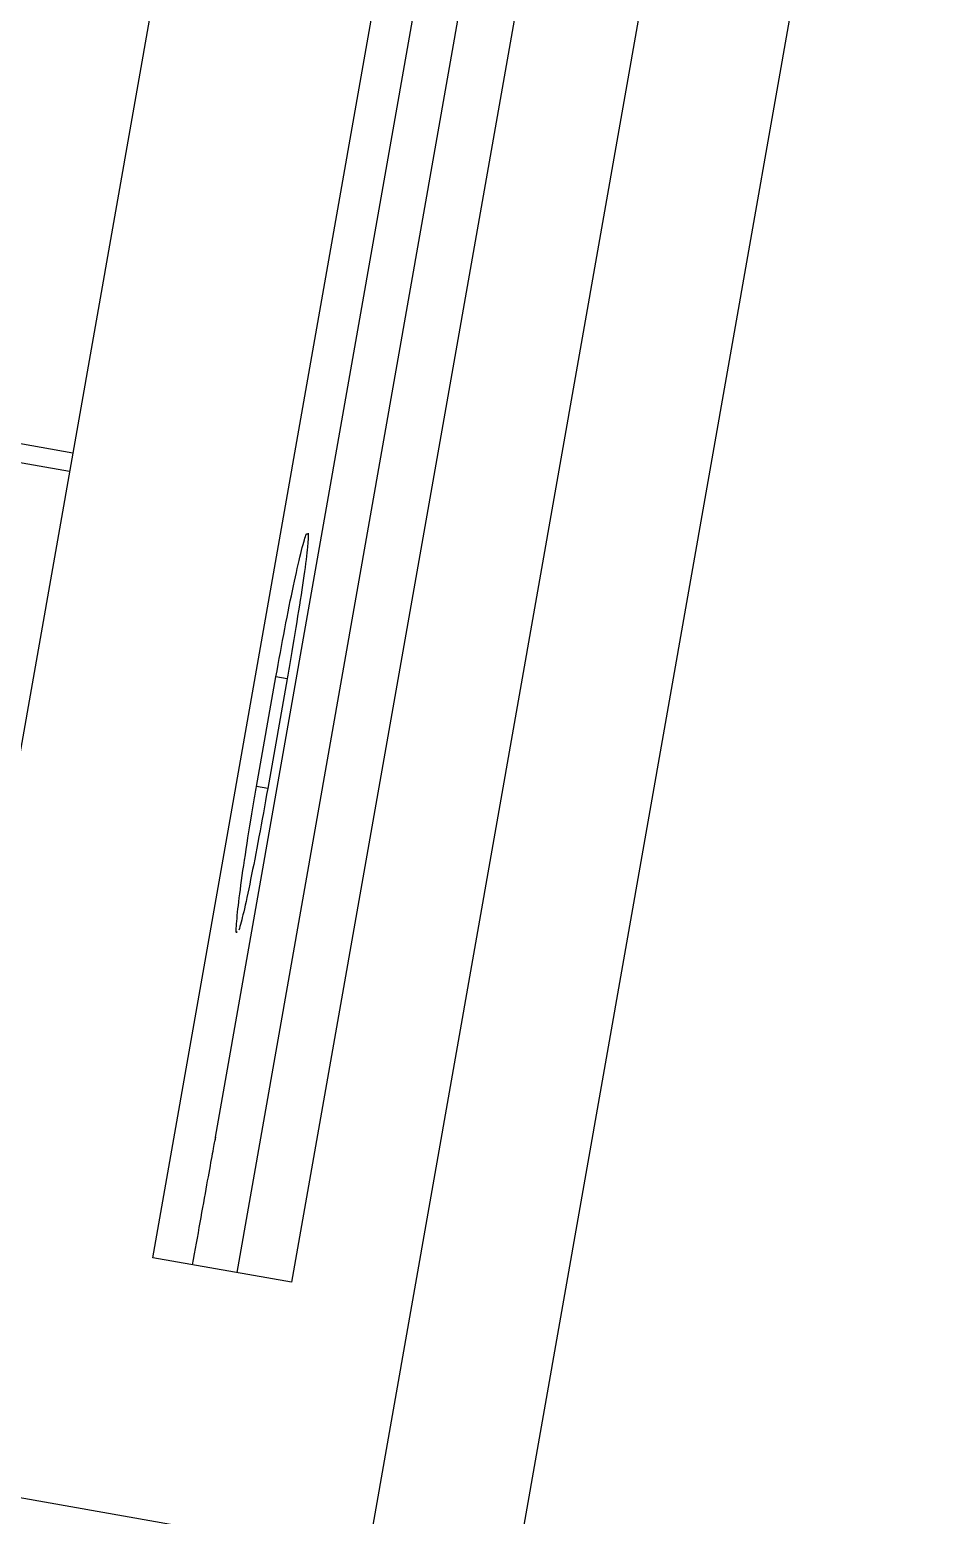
# Model space of a CAD drawing. Header units: millimetres. Extents: x 15 to 2378, y 5 to 1787.
# Drawn here: x 2155.97 to 2180.12, y 1041.76 to 1081.82 of the extents above; entities that cross this region are included whole.
import ezdxf

# ---------------------------------------------------------------- set-up
doc = ezdxf.new("R2010")
doc.units = ezdxf.units.MM

msp = doc.modelspace()

# ---------------------------------------------------------------- linework, layer by layer
at = {"color": 7, "linetype": 'Continuous', "lineweight": 25}
for p, q in [((2163.38, 1105.861), (2152.266, 1042.833)), ((2165.069, 1040.576), (2176.182, 1103.603)), ((2180.121, 1102.909), (2169.008, 1039.881)), ((2159.292, 1048.702), (2167.974, 1097.943)), ((2160.983, 1051.958), (2169.058, 1097.752)), ((2170.236, 1097.544), (2161.553, 1048.304)), ((2171.713, 1097.283), (2163.031, 1048.043)), ((2137.247, 1073.406), (2157.041, 1069.915)), ((2155.159, 1070.755), (2157.128, 1070.408)), ((2162.088, 1061.41), (2162.609, 1064.364)), ((2162.909, 1064.311), (2162.609, 1064.364)), ((2162.909, 1064.311), (2162.389, 1061.357)), ((2162.389, 1061.357), (2162.088, 1061.41)), ((2160.983, 1051.958), (2160.964, 1051.852)), ((2163.031, 1048.043), (2159.292, 1048.702)), ((2165.069, 1040.576), (2152.266, 1042.833))]:
    msp.add_line(p, q, dxfattribs=at)
for points, knots in [([(2162.609, 1064.364), (2162.689, 1064.806), (2162.849, 1065.69), (2163.087, 1066.867), (2163.286, 1067.742), (2163.42, 1068.235), (2163.448, 1068.227), (2163.459, 1068.224)], [0, 0, 0, 0, 0.214494, 0.428984, 0.643583, 0.858385, 1, 1, 1, 1]), ([(2163.481, 1068.245), (2163.48, 1068.148), (2163.479, 1067.954), (2163.372, 1067.136), (2163.203, 1066.035), (2163.035, 1065.029), (2162.934, 1064.45), (2162.909, 1064.311)], [0, 0, 0, 0, 0.232009, 0.463926, 0.695706, 0.927364, 1, 1, 1, 1]), ([(2161.566, 1057.492), (2161.558, 1057.479), (2161.527, 1057.429), (2161.55, 1057.803), (2161.637, 1058.573), (2161.799, 1059.689), (2161.962, 1060.693), (2162.064, 1061.272), (2162.088, 1061.41)], [0, 0, 0, 0, 0.073412, 0.288358, 0.503329, 0.718199, 0.932876, 1, 1, 1, 1]), ([(2162.389, 1061.357), (2162.309, 1060.914), (2162.15, 1060.028), (2161.922, 1058.86), (2161.727, 1057.944), (2161.647, 1057.67), (2161.608, 1057.532)], [0, 0, 0, 0, 0.24995, 0.499898, 0.749891, 1, 1, 1, 1]), ([(2160.363, 1048.513), (2160.432, 1048.901), (2160.569, 1049.676), (2160.755, 1050.708), (2160.897, 1051.487), (2160.972, 1051.899), (2160.98, 1051.941), (2160.983, 1051.958)], [0, 0, 0, 0, 0.21469, 0.429381, 0.644074, 0.85877, 1, 1, 1, 1])]:
    msp.add_open_spline(points, degree=3, knots=knots, dxfattribs=at)

doc.saveas('drawing.dxf')
